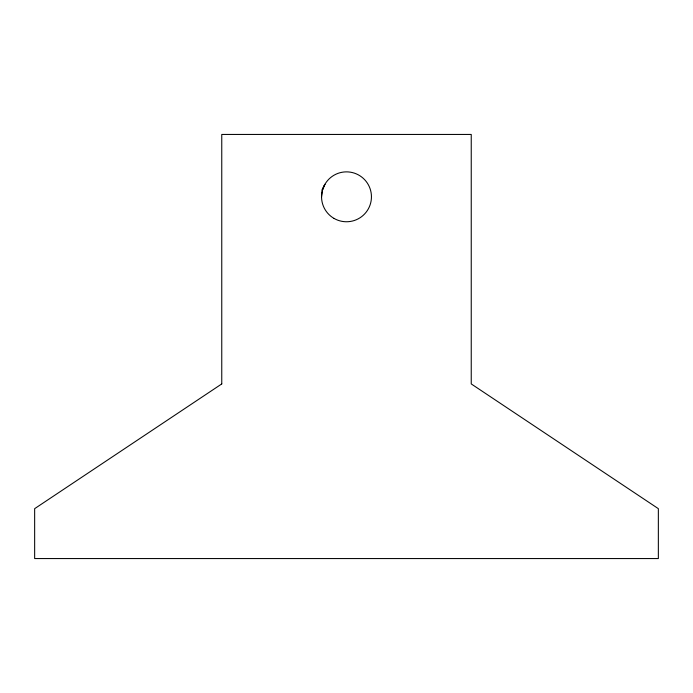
<?xml version="1.0" encoding="UTF-8"?>
<svg xmlns="http://www.w3.org/2000/svg" width="693" height="693" viewBox="0 0 693 693"><rect width="100%" height="100%" fill="white"/><g stroke="black" fill="none" stroke-linecap="round" stroke-linejoin="round"><path stroke-width="1.04" d="M321.552 196.812L322.401 190.358L324.896 184.338L321.916 190.099M221.76 383.922L34.65 508.662L34.65 558.558L658.35 558.558L658.35 508.662L471.24 383.922L471.24 134.442L221.76 134.442L221.76 383.922M334.026 218.416A24.948 24.948 0 0 0 371.448 196.812A24.948 24.948 0 0 0 334.026 175.208A24.948 24.948 0 0 0 334.026 218.416"/></g></svg>
